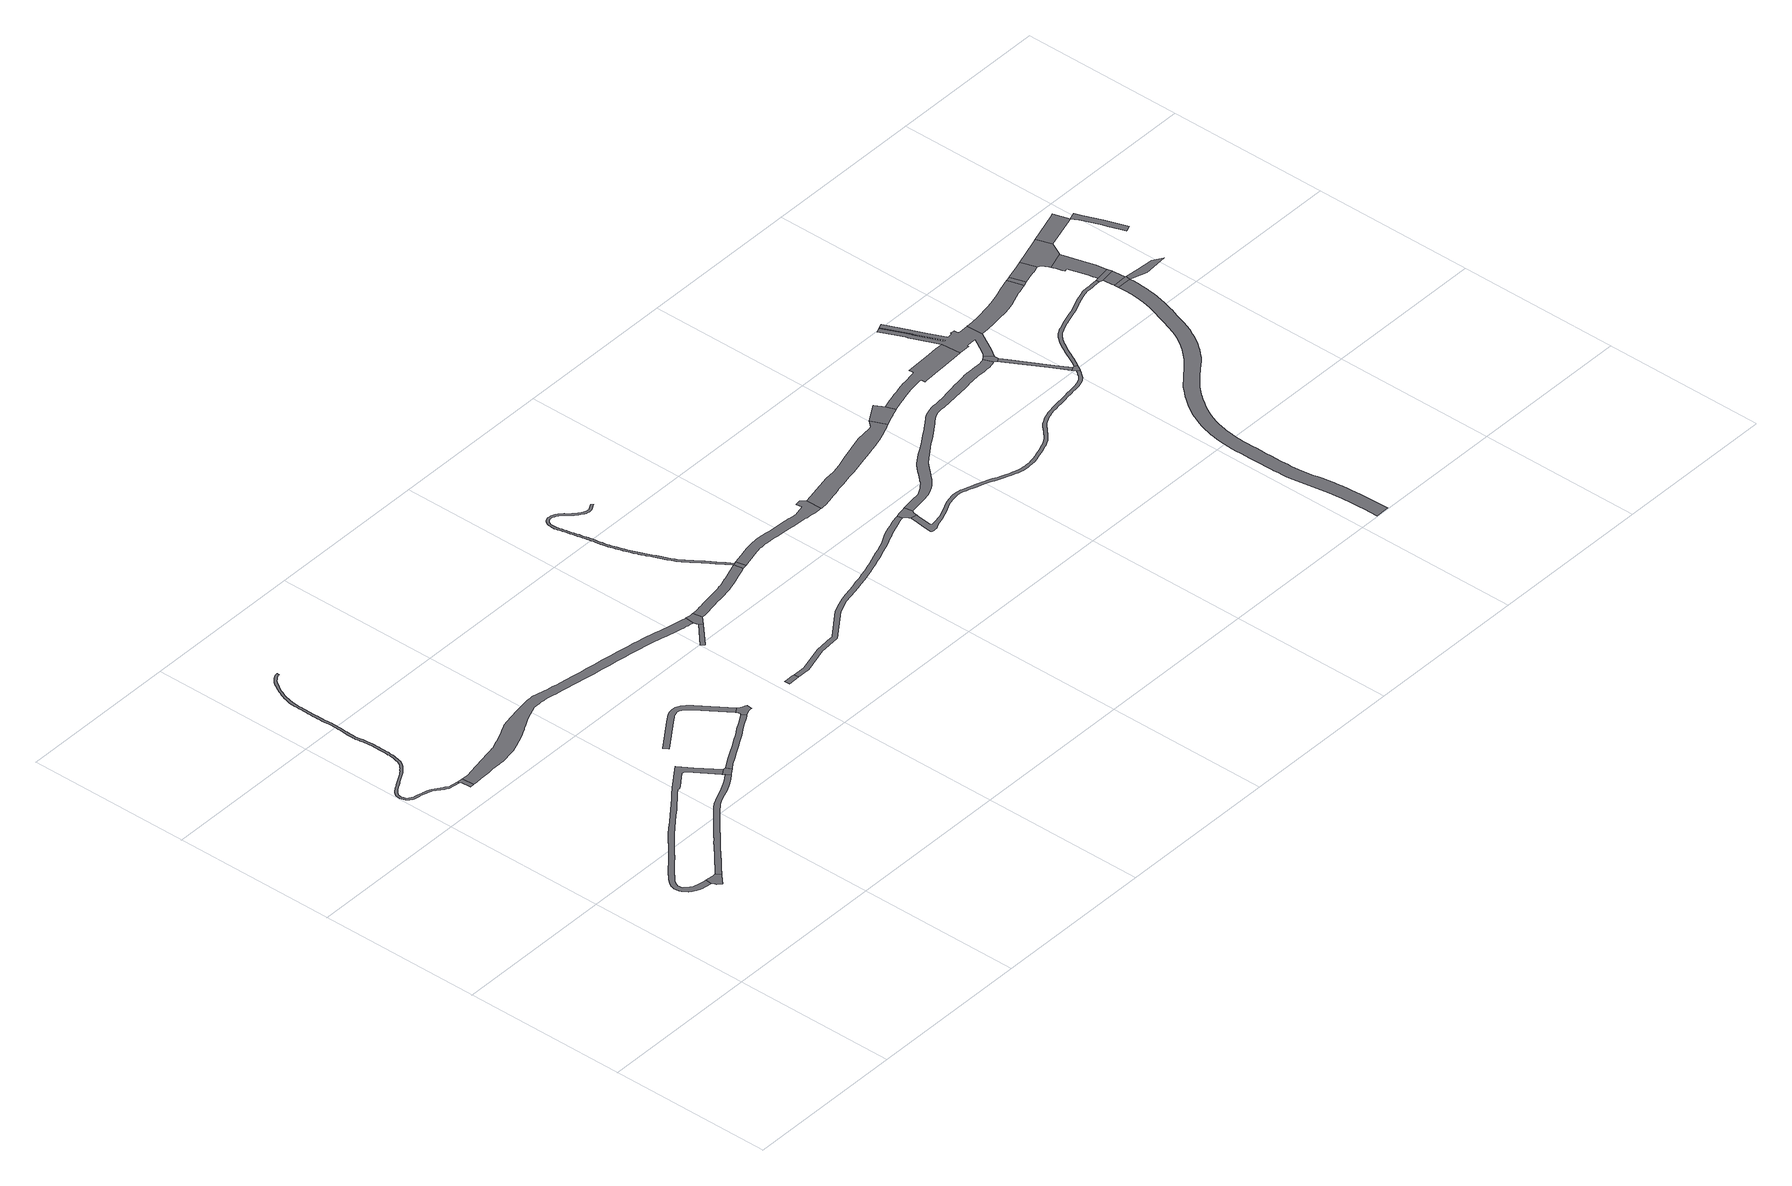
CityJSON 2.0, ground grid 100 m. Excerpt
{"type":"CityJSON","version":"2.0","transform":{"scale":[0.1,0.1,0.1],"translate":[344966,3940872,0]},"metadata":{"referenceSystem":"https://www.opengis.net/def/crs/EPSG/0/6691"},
"CityObjects":{
"road1":{"type":"Road","geometry":[{"type":"MultiSurface","lod":"1","boundaries":[[[0,1,2,3,4,5,6,7,8,9,10,11]]]}]},
"road2":{"type":"Road","geometry":[{"type":"MultiSurface","lod":"1","boundaries":[[[12,13,14,15,16,17]]]}]},
"road3":{"type":"Road","attributes":{"RoadStructureAttribute.sectionType":"1"},"geometry":[{"type":"MultiSurface","lod":"1","boundaries":[[[18,19,20,21,22,23,24,25,26,27,28,29,30,31,32,33,34,35,36,37,38,39,40,41,42,43,44,45,46,47,48,49,50,51,52,53,54,55,56,57,58,59,60,61,62,63,64,65,66,67,68,69,70,71,72,73,74,75,76,77,78,79,80,81,82,83,84,85,86,87,88,89,90,91,92,93,94,95,96,97,98,99,100,101,102,103,104,105,106,107,108,109,110,111,112,113,114,115,116,117,118,119,120,121,122,123,124,125,126,127,128,129,130,131,132,133,134,135,136,137,138,139,140,141,142,143,144,145,146,147,148,149,150,151,152,153,154,155,13,12,156,157,158,159,160,161,162,163,164,165,166,167,168,169,170,171,172,173,174,175,176,177,178,179,180,181,182,183,184,185,186,187,188,189,190,191,192,193,194,195,196,197,198,199,200,201,202,203,204,205,206,207,208,209,210,211,212,213,214,215,216,217,218,219,220,221,222,223,224,225,226,227,228,229,230,231,232,233,234,235,236,237,238,239,240,241,242,243,244,245,246,247,248,249,250,251,252,253,254,255,256,257,258,259,260,261,262,263,264,265,266,267,268,269,270,271,272,273,274,275,276,277,278,279,280,281,282,283,284,285,286,287,288,289,290,291,292,293]]]}]},
"road4":{"type":"Road","attributes":{"RoadStructureAttribute.sectionType":"1"},"geometry":[{"type":"MultiSurface","lod":"1","boundaries":[[[294,295,296,297,298,299,300,301,302,303,304,305,306,307,308,309,310,311,312,313,314,315,316,317,318,319,320,321,322,323,324,325,326,327,328,329,330,331,332,333,334,335,336,337,338,339,8,7,340,341,342,343,344,345,346,347,348,349,350,351,352,353,354,355,356,357,358,359,360,361,362,363,364,365,366,367,368,369,370,371,372,373,374,375,376,377,378,379,380,381,382,383,384,385,386,387,388,389]]]}]},
"road5":{"type":"Road","attributes":{"RoadStructureAttribute.sectionType":"1"},"geometry":[{"type":"MultiSurface","lod":"1","boundaries":[[[390,391,392,393,394,395,396,397,398,399,400,401,402,403,404,405,406,407,408,409,410,411,412,3,2,413,414,415,416,417,418,419,420,421,422,423,424,425,426,427,428,429,430,431,432,433,434,435]]]}]},
"road6":{"type":"Road","geometry":[{"type":"MultiSurface","lod":"1","boundaries":[[[390,435,436,437,438,294,389]]]}]},
"road7":{"type":"Road","attributes":{"RoadStructureAttribute.sectionType":"1"},"geometry":[{"type":"MultiSurface","lod":"1","boundaries":[[[439,440,441,442,443,444,445,446,447,448,449,438,437,450,451,452,453,454,455,456,457,458,459,460]]]}]},
"road8":{"type":"Road","attributes":{"RoadStructureAttribute.sectionType":"1"},"geometry":[{"type":"MultiSurface","lod":"1","boundaries":[[[16,461,462,463,464,465,466,467,468,469,470,471,472,473,474,475,476,477,478,479,480,481,482,483,484,485,486,487,488,489,490,491,492,493,494,495,496,497,498,499,500,501,502,503,504,505,506,507,508,509,510,511,512,513,514,515,516,517,518,519,520,521,522,523,524,525,526,527,528,529,530,531,532,533,534,535,536,537,538,539,540,541,542,543,544,545,546,547,548,549,550,551,552,553,554,555,556,557,558,559,560,561,562,563,564,565,566,567,568,569,570,571,572,573,574,575,576,577,578,579,580,581,582,583,584,585,586,587,588,589,590,591,592,17]]]}]},
"road9":{"type":"Road","attributes":{"RoadStructureAttribute.sectionType":"1"},"geometry":[{"type":"MultiSurface","lod":"1","boundaries":[[[593,594,595,596,597,598,599,600,601,602,603,604,605,606,607,608,609,610,611,612,613,614,615,616,617,618,619,620,621,622,623,624,625,626,627,628,629,630,631,632,633,634,635,636,637,638,639,640]]]}]},
"road10":{"type":"Road","geometry":[{"type":"MultiSurface","lod":"1","boundaries":[[[641,642,643,644,645,646,647,648,649,650,651,652,653,654,655,656,593,640,657,658,659,660,439,460]]]}]},
"road11":{"type":"Road","geometry":[{"type":"MultiSurface","lod":"1","boundaries":[[[661,662,663,664,665,666]]]}]},
"road12":{"type":"Road","attributes":{"RoadStructureAttribute.sectionType":"1"},"geometry":[{"type":"MultiSurface","lod":"1","boundaries":[[[667,668,669,670]]]}]},
"road13":{"type":"Road","geometry":[{"type":"MultiSurface","lod":"1","boundaries":[[[531,670,669,671,672,673,674,675,532]]]}]},
"road14":{"type":"Road","attributes":{"RoadStructureAttribute.sectionType":"1"},"geometry":[{"type":"MultiSurface","lod":"1","boundaries":[[[676,677,678,679,680,681,682,683,684,685,686,687,688,689,690,691,692,693,694,695,672,671,696,697,698,699,700,701,702,703,704,705,706,707,708,709,710,711,712,713,714,715,716,717,718,719]]]}]},
"road15":{"type":"Road","attributes":{"RoadStructureAttribute.sectionType":"1"},"geometry":[{"type":"MultiSurface","lod":"1","boundaries":[[[720,721,722,723,724,725,726,727,728,729,730,731,732,733,734,735,736,737,738,739,740,741,742,743,744,745,746,747,748,749,750,751,752,753,754,755,756,757,758,759,760,761,762,763,764,765,766,767,768,769,770,771,772,773,774,775,776,777,778,779,780,781,782,783,784,785,786,787,788,789,790,791,792,793,794,795,796,797,798,799,800,801,802,803,804,805,806,807,808,809,810,811,812,813,814,815,816,817,818,819,820,821,822,823,824,825,826,827,828,829,830,831,832,833,834,835,836,837,838,839,719,840,841,842,843,844,845,846,847,848,849,850,851,852,853,854,855,856,857,858,859,860,861,862,863,864,865,866,867,868,869,870,871,872,873,874,875,876,877,878,879,880,881,882,883,884,885,886,887,888,889,890,891,892,893,894,895,896,897,898,899,900,901,902,903,904,905,906,907,908,909,910,911,912,913,914,915,916,917,918,919,920,921,922,923,924,925,926,927,928,929,930,931,932,933,934,935,936,937,938,939,940,941,942,943,944,945,946,947,948,949,950,951,952,953,954,955,956,957,958,959,960,961]]]}]},
"road16":{"type":"Road","attributes":{"RoadStructureAttribute.sectionType":"1"},"geometry":[{"type":"MultiSurface","lod":"1","boundaries":[[[962,963,964,965,966,967,968,969,970,971,972,973,974,975,976,977,978,979,980,981,982,983,984,985,986,987,988,989,990,991,992,993,994,995,996,997,998,661,666,999,1000,1001,1002,1003,1004,1005,1006,1007,1008,1009,1010,1011,1012,1013,1014,1015,1016,1017,1018,1019,1020,1021,1022,1023,1024,1025,1026,1027,1028,1029,1030]]]}]},
"road17":{"type":"Road","geometry":[{"type":"MultiSurface","lod":"1","boundaries":[[[1031,840,719,718,1032]]]}]},
"road18":{"type":"Road","geometry":[{"type":"MultiSurface","lod":"1","boundaries":[[[1033,1034,1035,1036,1037,1038,1039,1040,1041,1042,1043,1044,1045,1046,1047,1048,1049,1050,1051,1052,1053,1054,1055,1056,1057,1058,1059,1060,1061,1062,1063,1064,1065,1066,1067,1068,1069,1070,1071,1072,1073,1074,1075,1076,1077,1078,1079,1080,1081,1082,1083,1084,1085,1086,1087,1088,1031,1032]]]}]},
"road19":{"type":"Road","geometry":[{"type":"MultiSurface","lod":"1","boundaries":[[[1089,1090,1091,1092,1093,1094,1095,1096,1097,1098,962,1099,1100,1101,1102,1103,1104]]]}]},
"road20":{"type":"Road","attributes":{"RoadStructureAttribute.sectionType":"1"},"geometry":[{"type":"MultiSurface","lod":"1","boundaries":[[[1105,1106,1107,1108,1109,1110,1111,1112,1063,1062,1113,1114,1115,1116,1117,1118,1119,1120,1121,1122,1123,1124,1125,1126,1127,1128,1129,1130,1131,1132,1133,1134,1135,1136,1137,1138,1139,1140,1141,1142,1143,1144,1145,1146,1147,1148]]]}]},
"road21":{"type":"Road","attributes":{"RoadStructureAttribute.sectionType":"1"},"geometry":[{"type":"MultiSurface","lod":"1","boundaries":[[[1149,1150,1151,1152,1153,1154,1155,1156,1157,1158,1159,1160,1161,1162,1163,1164,1165,1166,1167,1168,1169,1170,1171,1172,1173,1174,1175,1176,1177,1178,1179,1180,1181,1182,1183,1184,1185,1186,1187,1188,1189,1190,1191,1192,1193,1194,1195,1196,1197,1198,1199,1200,1201,1202,1203,1204,1205,1206,1207,1208,1209,1210,1211,1212,1213,1214,1215,1216,1217,1218,1219,1220,1221,1222,1223,1224,1225,1226,1227,1228,1229,1230,1231,1232,1233,1234,1235,1236,1237,1238,1239,1240,1241,1242,1243,1244,1245,1246,1247,1248,1249,1250,1251,1252,1253,1254,1255,1256,1257,1258,1259,1260,1261,1262,1263,1264,1265,1266,1267,1268,1269,1270,1271,1272,1273,1274,1275,1276,1277,1278,1279,1280,1281,1282,1283,1284,1285,1286,1287,1288,1289,1290,1291,1292,1293,1294,1295,1296,1297,1298,1299,1300,1301,1302,1303,1304,1305,1306,1307,1308,1309,1310,1311,1312,1313,1314,1315,1316,1317,1318,1319,1320,1321,1322,1089,1104]]]}]},
"road22":{"type":"Road","attributes":{"RoadStructureAttribute.sectionType":"1"},"geometry":[{"type":"MultiSurface","lod":"1","boundaries":[[[1323,1324,1325,1326,1327,1328,1329,1330,1331,1332,1333,1334,1335,1336,1337,1338,1339,1340,1341,1342,1343,1344,1345,1346,1347,1348,1349,1350,1351,1352,1353,1354,1355,1356,1357,1358,1359,1360,1361,1362,1363,1364,1365,1366,1367,1368,1369,1370,1371,1372,1373,1374,1375,1376,1377,1378,1379,1380,1381,1382,1383,1384,1385,1386,1387,1388,1389,1390,1391,1095,1094,1392,1393,1394,1395,1396,1397,1398,1399,1400,1401,1402,1403,1404,1405,1406,1407,1408,1409,1410,1411,1412,1413,1414,1415,1416,1417,1418,1419,1420,1421,1422,1423,1424,1425,1426,1427,1428,1429,1430,1431,1432,1433,1434,1435,1436,1437,1438,1439,1440,1441,1442,1443,1444]]]}]},
"road23":{"type":"Road","geometry":[{"type":"MultiSurface","lod":"1","boundaries":[[[1445,1446,1447,1448,1449,1450,1451,1452,1453,1148,1147]]]}]},
"road24":{"type":"Road","attributes":{"RoadStructureAttribute.sectionType":"1"},"geometry":[{"type":"MultiSurface","lod":"1","boundaries":[[[1454,1455,1456,1457,1458,1459,1460,1461,1462,1463,1464,1465,1466,1467,1468,1469,1470,1471,1452,1451,1472,1473,1474,1475,1476,1477,1478,1479,1480,1481,1482,1483,1484,1485,1486,1487,1488,1489,1490]]]}]},
"road25":{"type":"Road","geometry":[{"type":"MultiSurface","lod":"1","boundaries":[[[1491,1492,1493,1494,1495,1496,1323,1444,1497,1498,1499]]]}]},
"road26":{"type":"Road","geometry":[{"type":"MultiSurface","lod":"1","boundaries":[[[1500,1501,1502,1503,1504,1505,1506,1507,1508,1509,1510,1511,1512,1513,1490,1489,1514,1515,1516,1517,1518,1519,1520,1521,1522,1523,1493,1492,1524,1525,1526,1527,1528,1529,1530,1531,1532,1533],[1534,1535,1536,1537,1538,1539,1540,1541,1542,1543,1544,1545,1546]]]}]},
"road27":{"type":"Road","attributes":{"RoadStructureAttribute.sectionType":"1"},"geometry":[{"type":"MultiSurface","lod":"1","boundaries":[[[1498,1547,1548,1549,1550,1551,1552,1499]]]}]},
"road28":{"type":"Road","geometry":[{"type":"MultiSurface","lod":"1","boundaries":[[[1238,1553,1554,1555,1556,1557,1550,1549,1239]]]}]},
"road29":{"type":"Road","attributes":{"RoadStructureAttribute.sectionType":"1"},"geometry":[{"type":"MultiSurface","lod":"1","boundaries":[[[1558,1559,1560,1561,1562,1563,1564,1565,1566,1567,1568,1569,1570,1571,1572,1573,1574,1575,1576,1577,1578,1579,1580,1581,1582,1583,1584,1585,1586,1587,1588,1589,1590,1591,1592,1593,1594,1595,1596,1597,1598,1599,1600,1601,1602,1603,1604,1605,1606,1607,1608,1609,1610,1611,1612,1613,1614,1615,1616,1617,1618,1619,1620,1621,1622,1623,1624,1625,1626,1627,1628,1629,1630,1631,1632,1633,1634,1635,1636,1637,1638,1639,1640,1641,1642,1643,1644,1645,1646,1647,1648,1649,1650,1651,1652,1653,1654,1655,1656,1657,1658,1659,1660,1661,1662,1663,1664,1665,1666,1667,1668,1669,1670,1671,1672,1673,1674,1675,1676,1677,1678,1679,1680,1681,1682,1683,1684,1685,1686,1687,1688,1689,1690,1691,1692,1693,1694,1695,1696,1697,1698,1699,1700,1701,1702,1703,1704,1705,1706,1707,1708,1709,1710,1711,1712,1713,1714,1715,1716,1717,1718,1719,1720,1721,1722,1723,1724,1725,1726,1727,1728,1729,1730,1731,1732,1733,1734,1735,1736,1737,1738,1739,1740,1741,1742,1743,1744,1745,1746,1747,1748,1749,1750]]]}]},
"road30":{"type":"Road","attributes":{"RoadStructureAttribute.sectionType":"1"},"geometry":[{"type":"MultiSurface","lod":"1","boundaries":[[[1751,1752,1753,1754,1755,1756,1757,1758,1759,1760,1761,1762,1763,1527,1526,1764,1765,1766,1767,1768,1769,1770,1771,1772,1773,1774,1775,1776,1777]]]}]},
"road31":{"type":"Road","attributes":{"RoadStructureAttribute.sectionType":"1"},"geometry":[{"type":"MultiSurface","lod":"1","boundaries":[[[1778,1779,1780,1781,1782,1783,1784,1785,1786,1787,1788,1789,1790,1791,1792,1793,1794,1795,1796,1797,1798,1799,1800,1801,1802,1803,1804,1805,1806,1807,1808,1809,1810,1811,1812,1813,1557,1556,1814,1815,1816,1817,1818,1819,1820,1821,1822,1823,1824,1825,1826,1827,1828,1829,1830,1831,1832,1833,1834,1835,1836,1837,1838,1839,1840,1841,1842,1843,1844,1845,1846,1847,1848,1849,1850]]]}]},
"road32":{"type":"Road","geometry":[{"type":"MultiSurface","lod":"1","boundaries":[[[1851,1852,1751,1777]]]}]},
"road33":{"type":"Road","attributes":{"RoadStructureAttribute.sectionType":"1"},"geometry":[{"type":"MultiSurface","lod":"1","boundaries":[[[1853,1854,1855,1852,1851,1856,1857,1858]]]}]},
"road34":{"type":"Road","geometry":[{"type":"MultiSurface","lod":"1","boundaries":[[[1859,1860,1861,1558,1750,1862,1863]]]}]},
"road35":{"type":"Road","geometry":[{"type":"MultiSurface","lod":"1","boundaries":[[[1864,1865,1850,1849,1866,1867,1868]]]}]},
"road36":{"type":"Road","attributes":{"RoadStructureAttribute.sectionType":"1"},"geometry":[{"type":"MultiSurface","lod":"1","boundaries":[[[1869,1870,1867,1866,1871,1872,1873,1874,1875,1876,1859,1863]]]}]},
"road37":{"type":"Road","attributes":{"RoadStructureAttribute.sectionType":"1"},"geometry":[{"type":"MultiSurface","lod":"1","boundaries":[[[1877,1878,1879,1880,1881,1882,1883,1884,1885,1886,1887,1888,1889,1890,1891,1892,1864,1868]]]}]},
"road38":{"type":"Road","geometry":[{"type":"MultiSurface","lod":"1","boundaries":[[[1893,1894,1895,1896,1897,1898,1899,1900,1901,1902,1903,1904,1905,1881,1880,1906,1907,1908,1853,1858]]]}]},
"road39":{"type":"Road","attributes":{"RoadStructureAttribute.sectionType":"1"},"geometry":[{"type":"MultiSurface","lod":"1","boundaries":[[[1909,1910,1911,1912,1913,1914,1862,1750]]]}]},
"road40":{"type":"Road","attributes":{"RoadStructureAttribute.sectionType":"1"},"geometry":[{"type":"MultiSurface","lod":"1","boundaries":[[[1915,1907,1906,1916,1917,1918,1919]]]}]},
"road41":{"type":"Road","attributes":{"RoadStructureAttribute.sectionType":"1"},"geometry":[{"type":"MultiSurface","lod":"1","boundaries":[[[1918,1920,1921,1922,1923,1924,1925,1926,1927,1928,1929]]]}]}
},
"vertices":[
[561,608,0],[580,629,0],[618,665,0],[601,693,0],[576,690,0],[572,691,0],[549,693,0],[529,695,0],[524,656,0],[535,648,0],[536,640,0],[537,629,0],
[312,2218,0],[311,2206,0],[319,2200,0],[322,2138,0],[348,2139,0],[344,2216,0],
[382,3523,0],[375,3523,0],[369,3523,0],[358,3517,0],[350,3512,0],[340,3506,0],[330,3497,0],[320,3487,0],[311,3475,0],[302,3463,0],[294,3449,0],[286,3435,0],[279,3421,0],[272,3406,0],[265,3392,0],[259,3376,0],[253,3360,0],[249,3344,0],[244,3328,0],[241,3312,0],[239,3294,0],[238,3277,0],[237,3260,0],[237,3244,0],[237,3228,0],[237,3212,0],[237,3196,0],[236,3181,0],[236,3165,0],[236,3150,0],[236,3134,0],[236,3117,0],[236,3101,0],[237,3085,0],[238,3069,0],[239,3054,0],[240,3038,0],[241,3023,0],[241,3009,0],[240,2993,0],[239,2977,0],[239,2962,0],[237,2946,0],[236,2929,0],[235,2913,0],[235,2898,0],[235,2885,0],[234,2873,0],[234,2865,0],[234,2859,0],[234,2852,0],[237,2841,0],[239,2833,0],[239,2829,0],[241,2822,0],[243,2810,0],[245,2797,0],[247,2783,0],[248,2768,0],[248,2752,0],[248,2736,0],[248,2721,0],[248,2705,0],[248,2691,0],[248,2678,0],[247,2668,0],[247,2659,0],[247,2653,0],[246,2643,0],[246,2638,0],[246,2631,0],[246,2623,0],[245,2612,0],[242,2600,0],[239,2588,0],[236,2575,0],[232,2564,0],[228,2554,0],[224,2546,0],[219,2539,0],[215,2534,0],[211,2531,0],[206,2526,0],[200,2520,0],[195,2516,0],[188,2510,0],[180,2503,0],[171,2496,0],[161,2490,0],[150,2484,0],[139,2478,0],[128,2472,0],[116,2465,0],[105,2459,0],[95,2452,0],[85,2447,0],[76,2441,0],[67,2436,0],[58,2431,0],[50,2426,0],[42,2420,0],[34,2414,0],[27,2408,0],[20,2399,0],[14,2390,0],[10,2380,0],[8,2369,0],[8,2357,0],[10,2347,0],[14,2336,0],[19,2327,0],[25,2318,0],[32,2311,0],[40,2305,0],[48,2300,0],[56,2297,0],[62,2295,0],[68,2293,0],[73,2292,0],[76,2292,0],[77,2292,0],[84,2291,0],[88,2290,0],[93,2290,0],[98,2289,0],[105,2287,0],[113,2285,0],[122,2283,0],[132,2280,0],[142,2277,0],[151,2274,0],[160,2271,0],[166,2268,0],[219,2229,0],[223,2227,0],[227,2226,0],[231,2223,0],[240,2216,0],[250,2226,0],[240,2235,0],[234,2239,0],[228,2241,0],[226,2242,0],[174,2281,0],[166,2285,0],[156,2288,0],[146,2291,0],[136,2295,0],[126,2297,0],[116,2299,0],[108,2301,0],[101,2303,0],[95,2304,0],[90,2305,0],[86,2306,0],[78,2307,0],[77,2307,0],[75,2307,0],[71,2308,0],[67,2309,0],[61,2311,0],[55,2314,0],[48,2318,0],[42,2322,0],[36,2328,0],[31,2334,0],[28,2342,0],[25,2350,0],[23,2359,0],[23,2367,0],[24,2375,0],[27,2383,0],[32,2390,0],[37,2397,0],[44,2403,0],[51,2408,0],[58,2413,0],[66,2418,0],[74,2423,0],[83,2428,0],[93,2434,0],[103,2440,0],[113,2446,0],[124,2452,0],[135,2458,0],[146,2464,0],[158,2471,0],[169,2477,0],[179,2484,0],[189,2491,0],[198,2498,0],[205,2505,0],[211,2510,0],[216,2515,0],[221,2519,0],[226,2524,0],[231,2530,0],[237,2538,0],[242,2548,0],[247,2559,0],[250,2571,0],[254,2584,0],[257,2597,0],[259,2610,0],[261,2621,0],[261,2631,0],[261,2638,0],[261,2643,0],[262,2652,0],[262,2658,0],[262,2667,0],[263,2678,0],[263,2691,0],[263,2705,0],[263,2721,0],[263,2736,0],[263,2753,0],[263,2769,0],[262,2784,0],[260,2799,0],[258,2813,0],[256,2825,0],[255,2828,0],[253,2836,0],[251,2844,0],[249,2853,0],[249,2859,0],[249,2865,0],[249,2873,0],[250,2884,0],[250,2898,0],[250,2913,0],[251,2928,0],[252,2944,0],[254,2961,0],[254,2977,0],[255,2993,0],[256,3009,0],[256,3024,0],[255,3039,0],[254,3055,0],[253,3070,0],[252,3086,0],[251,3102,0],[251,3117,0],[251,3134,0],[251,3150,0],[251,3165,0],[251,3181,0],[252,3196,0],[252,3212,0],[252,3227,0],[252,3243,0],[252,3260,0],[253,3276,0],[254,3293,0],[256,3309,0],[259,3325,0],[263,3340,0],[267,3356,0],[273,3371,0],[279,3386,0],[285,3400,0],[292,3414,0],[300,3428,0],[307,3442,0],[315,3454,0],[323,3466,0],[331,3477,0],[340,3486,0],[350,3494,0],[358,3500,0],[366,3504,0],[375,3509,0],[385,3508,0],[387,3523,0],
[1290,1229,0],[1201,1357,0],[1146,1436,0],[1000,1331,0],[961,1300,0],[927,1273,0],[893,1246,0],[891,1245,0],[859,1220,0],[818,1189,0],[776,1158,0],[734,1127,0],[693,1095,0],[655,1062,0],[617,1029,0],[586,1002,0],[580,997,0],[543,964,0],[512,939,0],[480,913,0],[447,885,0],[417,856,0],[407,847,0],[397,837,0],[385,824,0],[376,809,0],[372,800,0],[370,792,0],[368,783,0],[366,774,0],[366,770,0],[366,765,0],[366,758,0],[367,750,0],[370,743,0],[372,738,0],[374,735,0],[375,733,0],[394,701,0],[410,688,0],[430,676,0],[449,669,0],[466,665,0],[481,662,0],[495,660,0],[520,656,0],[525,696,0],[502,699,0],[488,702,0],[474,704,0],[460,708,0],[447,712,0],[433,721,0],[419,731,0],[406,743,0],[401,747,0],[400,749,0],[399,752,0],[397,755,0],[396,757,0],[396,761,0],[396,764,0],[396,767,0],[396,771,0],[397,777,0],[399,783,0],[401,790,0],[403,795,0],[410,806,0],[418,816,0],[428,825,0],[438,835,0],[467,863,0],[499,890,0],[531,915,0],[563,941,0],[600,974,0],[635,1006,0],[637,1007,0],[674,1040,0],[712,1071,0],[753,1103,0],[794,1134,0],[836,1165,0],[876,1195,0],[877,1196,0],[911,1223,0],[945,1250,0],[979,1277,0],[1008,1300,0],[1025,1299,0],[1036,1307,0],[1124,1371,0],[1144,1369,0],[1171,1330,0],[1257,1206,0],
[1265,1194,0],[1235,1172,0],[1198,1149,0],[1159,1131,0],[1119,1114,0],[1079,1097,0],[1068,1091,0],[1041,1076,0],[1022,1063,0],[1003,1048,0],[985,1032,0],[967,1017,0],[935,991,0],[905,965,0],[874,938,0],[843,911,0],[804,876,0],[801,874,0],[764,841,0],[760,837,0],[718,799,0],[677,761,0],[637,725,0],[658,701,0],[699,737,0],[740,775,0],[743,779,0],[781,813,0],[797,828,0],[823,850,0],[865,887,0],[895,914,0],[925,940,0],[956,967,0],[987,992,0],[1006,1008,0],[1024,1023,0],[1041,1037,0],[1058,1049,0],[1093,1069,0],[1131,1085,0],[1172,1101,0],[1214,1121,0],[1253,1146,0],[1254,1146,0],[1284,1168,0],
[1289,1171,0],[1324,1196,0],[1310,1226,0],
[1702,1458,0],[1695,1453,0],[1679,1444,0],[1637,1419,0],[1595,1394,0],[1553,1368,0],[1511,1343,0],[1469,1319,0],[1426,1296,0],[1384,1272,0],[1342,1247,0],[1359,1220,0],[1400,1244,0],[1442,1268,0],[1484,1291,0],[1527,1315,0],[1570,1341,0],[1611,1367,0],[1653,1392,0],[1695,1416,0],[1711,1426,0],[1719,1431,0],
[377,2140,0],[411,2142,0],[444,2143,0],[478,2145,0],[512,2147,0],[539,2148,0],[567,2148,0],[593,2149,0],[595,2149,0],[623,2152,0],[647,2156,0],[672,2161,0],[696,2166,0],[719,2173,0],[738,2180,0],[757,2187,0],[776,2194,0],[795,2202,0],[820,2213,0],[844,2225,0],[869,2238,0],[877,2242,0],[893,2250,0],[916,2262,0],[938,2274,0],[961,2285,0],[984,2295,0],[999,2301,0],[1014,2307,0],[1029,2312,0],[1044,2316,0],[1059,2318,0],[1073,2319,0],[1088,2319,0],[1103,2319,0],[1123,2317,0],[1143,2315,0],[1162,2312,0],[1182,2309,0],[1206,2305,0],[1230,2300,0],[1254,2296,0],[1278,2292,0],[1324,2284,0],[1370,2277,0],[1382,2275,0],[1416,2270,0],[1462,2263,0],[1515,2255,0],[1568,2247,0],[1621,2239,0],[1675,2231,0],[1709,2226,0],[1744,2220,0],[1778,2214,0],[1813,2208,0],[1840,2203,0],[1867,2197,0],[1894,2191,0],[1921,2185,0],[1945,2179,0],[1970,2174,0],[1994,2168,0],[2019,2163,0],[2039,2159,0],[2060,2154,0],[2081,2151,0],[2086,2150,0],[2102,2147,0],[2118,2145,0],[2122,2144,0],[2129,2201,0],[2126,2201,0],[2111,2204,0],[2091,2207,0],[2071,2210,0],[2051,2215,0],[2030,2219,0],[2006,2224,0],[1982,2229,0],[1958,2235,0],[1949,2237,0],[1933,2241,0],[1906,2247,0],[1879,2253,0],[1852,2258,0],[1824,2264,0],[1823,2264,0],[1788,2271,0],[1753,2276,0],[1718,2282,0],[1684,2287,0],[1630,2296,0],[1576,2304,0],[1523,2311,0],[1470,2319,0],[1424,2326,0],[1378,2333,0],[1333,2341,0],[1288,2348,0],[1264,2352,0],[1240,2357,0],[1222,2360,0],[1216,2361,0],[1212,2362,0],[1106,2384,0],[1088,2384,0],[1071,2384,0],[1052,2382,0],[1032,2380,0],[1016,2376,0],[957,2368,0],[914,2359,0],[848,2346,0],[846,2345,0],[829,2341,0],[819,2336,0],[795,2324,0],[773,2313,0],[750,2303,0],[734,2296,0],[718,2289,0],[702,2283,0],[694,2281,0],[642,2261,0],[641,2261,0],[630,2259,0],[629,2258,0],[610,2255,0],[588,2253,0],[423,2221,0],[385,2213,0],
[1727,1510,0],[1596,1695,0],[1590,1702,0],[1588,1704,0],[1584,1709,0],[1578,1716,0],[1572,1723,0],[1565,1729,0],[1558,1736,0],[1551,1742,0],[1544,1747,0],[1533,1752,0],[1522,1755,0],[1511,1757,0],[1500,1758,0],[1491,1758,0],[1481,1756,0],[1472,1753,0],[1463,1750,0],[1453,1745,0],[1443,1740,0],[1433,1733,0],[1424,1727,0],[1218,1584,0],[1238,1555,0],[1443,1698,0],[1452,1704,0],[1462,1710,0],[1469,1714,0],[1476,1718,0],[1482,1720,0],[1489,1722,0],[1495,1723,0],[1500,1723,0],[1507,1723,0],[1514,1721,0],[1521,1719,0],[1526,1716,0],[1530,1714,0],[1535,1710,0],[1541,1704,0],[1547,1698,0],[1552,1692,0],[1558,1686,0],[1562,1681,0],[1563,1679,0],[1568,1674,0],[1698,1490,0],
[1726,1435,0],[1739,1442,0],[1751,1446,0],[1757,1447,0],[1766,1448,0],[1776,1448,0],[1777,1448,0],[1780,1482,0],[1775,1484,0],[1769,1486,0],[1762,1488,0],[1756,1490,0],[1750,1494,0],[1744,1496,0],[1740,1499,0],[1733,1505,0],[1704,1481,0],[1705,1476,0],[1705,1471,0],[1705,1465,0],
[2135,1462,0],[2120,1462,0],[2084,1463,0],[2061,1462,0],[2062,1430,0],[2136,1432,0],
[2007,1997,0],[2024,1979,0],[2147,2097,0],[2130,2115,0],
[2191,2140,0],[2181,2197,0],[2168,2197,0],[2155,2198,0],[2141,2199,0],
[2531,2265,0],[2511,2258,0],[2509,2257,0],[2487,2250,0],[2465,2243,0],[2454,2240,0],[2442,2238,0],[2430,2235,0],[2426,2234,0],[2418,2232,0],[2389,2227,0],[2360,2223,0],[2330,2219,0],[2299,2214,0],[2278,2210,0],[2258,2206,0],[2240,2203,0],[2222,2200,0],[2208,2199,0],[2194,2198,0],[2198,2141,0],[2214,2142,0],[2229,2144,0],[2247,2146,0],[2249,2147,0],[2269,2151,0],[2284,2154,0],[2289,2154,0],[2309,2158,0],[2338,2163,0],[2368,2167,0],[2398,2171,0],[2428,2177,0],[2441,2179,0],[2454,2182,0],[2467,2185,0],[2480,2188,0],[2504,2195,0],[2527,2203,0],[2550,2211,0],[2571,2218,0],[2609,2232,0],[2638,2240,0],[2628,2299,0],
[2529,3198,0],[2517,3191,0],[2507,3186,0],[2503,3183,0],[2498,3180,0],[2492,3177,0],[2485,3176,0],[2478,3175,0],[2471,3176,0],[2463,3179,0],[2455,3183,0],[2447,3188,0],[2439,3194,0],[2430,3200,0],[2422,3206,0],[2414,3213,0],[2406,3221,0],[2399,3228,0],[2392,3236,0],[2385,3244,0],[2379,3252,0],[2372,3259,0],[2367,3265,0],[2361,3271,0],[2357,3275,0],[2349,3280,0],[2344,3282,0],[2339,3284,0],[2333,3286,0],[2326,3289,0],[2318,3292,0],[2310,3293,0],[2301,3294,0],[2292,3293,0],[2284,3290,0],[2277,3287,0],[2270,3282,0],[2265,3277,0],[2260,3271,0],[2257,3265,0],[2254,3258,0],[2252,3251,0],[2251,3243,0],[2250,3235,0],[2249,3226,0],[2249,3218,0],[2250,3209,0],[2252,3202,0],[2253,3196,0],[2254,3191,0],[2255,3189,0],[2258,3175,0],[2261,3162,0],[2264,3148,0],[2267,3133,0],[2271,3119,0],[2274,3104,0],[2278,3089,0],[2281,3075,0],[2284,3061,0],[2288,3048,0],[2291,3034,0],[2294,3022,0],[2297,3009,0],[2299,2996,0],[2301,2983,0],[2303,2970,0],[2305,2956,0],[2308,2941,0],[2311,2927,0],[2314,2912,0],[2318,2897,0],[2322,2883,0],[2326,2869,0],[2331,2855,0],[2335,2842,0],[2340,2828,0],[2344,2815,0],[2349,2801,0],[2354,2788,0],[2358,2775,0],[2363,2761,0],[2369,2748,0],[2374,2735,0],[2379,2722,0],[2385,2710,0],[2390,2697,0],[2396,2685,0],[2401,2673,0],[2407,2662,0],[2411,2651,0],[2416,2639,0],[2421,2627,0],[2426,2615,0],[2431,2604,0],[2435,2592,0],[2440,2581,0],[2446,2570,0],[2451,2558,0],[2457,2547,0],[2464,2535,0],[2472,2524,0],[2480,2512,0],[2484,2506,0],[2488,2500,0],[2497,2487,0],[2507,2475,0],[2516,2462,0],[2525,2450,0],[2534,2438,0],[2542,2426,0],[2551,2414,0],[2559,2401,0],[2567,2388,0],[2575,2376,0],[2583,2365,0],[2590,2355,0],[2596,2347,0],[2601,2341,0],[2605,2336,0],[2643,2303,0],[2617,2345,0],[2612,2351,0],[2607,2356,0],[2602,2364,0],[2595,2373,0],[2587,2385,0],[2579,2397,0],[2571,2409,0],[2563,2422,0],[2554,2435,0],[2546,2447,0],[2537,2459,0],[2528,2471,0],[2519,2484,0],[2509,2496,0],[2500,2508,0],[2495,2516,0],[2492,2520,0],[2484,2532,0],[2477,2543,0],[2470,2554,0],[2465,2565,0],[2459,2576,0],[2454,2587,0],[2449,2598,0],[2444,2609,0],[2440,2621,0],[2435,2633,0],[2430,2645,0],[2425,2657,0],[2420,2668,0],[2415,2680,0],[2409,2691,0],[2404,2704,0],[2398,2716,0],[2396,2722,0],[2393,2728,0],[2388,2741,0],[2382,2753,0],[2377,2766,0],[2373,2780,0],[2368,2793,0],[2363,2806,0],[2358,2820,0],[2354,2833,0],[2350,2846,0],[2345,2860,0],[2340,2873,0],[2336,2887,0],[2332,2901,0],[2328,2915,0],[2325,2929,0],[2323,2944,0],[2320,2958,0],[2318,2972,0],[2316,2985,0],[2314,2999,0],[2311,3012,0],[2309,3025,0],[2306,3038,0],[2302,3051,0],[2299,3065,0],[2296,3079,0],[2292,3093,0],[2289,3108,0],[2285,3122,0],[2282,3137,0],[2279,3151,0],[2275,3165,0],[2272,3179,0],[2269,3192,0],[2269,3193,0],[2268,3199,0],[2266,3206,0],[2265,3212,0],[2264,3219,0],[2264,3226,0],[2264,3234,0],[2265,3241,0],[2267,3247,0],[2269,3254,0],[2270,3259,0],[2273,3263,0],[2276,3267,0],[2280,3271,0],[2284,3274,0],[2289,3276,0],[2295,3278,0],[2301,3279,0],[2308,3278,0],[2314,3277,0],[2321,3275,0],[2328,3272,0],[2334,3270,0],[2339,3268,0],[2342,3267,0],[2347,3263,0],[2351,3260,0],[2356,3255,0],[2361,3249,0],[2367,3242,0],[2373,3235,0],[2380,3226,0],[2388,3218,0],[2395,3210,0],[2403,3202,0],[2412,3194,0],[2421,3187,0],[2431,3181,0],[2439,3175,0],[2448,3170,0],[2457,3165,0],[2467,3162,0],[2477,3160,0],[2487,3161,0],[2496,3163,0],[2504,3166,0],[2511,3170,0],[2515,3173,0],[2523,3177,0],[2537,3185,0],
[3493,1914,0],[3479,1910,0],[3455,1904,0],[3432,1897,0],[3408,1889,0],[3387,1883,0],[3366,1876,0],[3345,1868,0],[3325,1859,0],[3314,1853,0],[3303,1846,0],[3292,1840,0],[3281,1833,0],[3259,1823,0],[3235,1815,0],[3211,1807,0],[3188,1799,0],[3158,1788,0],[3129,1777,0],[3099,1766,0],[3070,1756,0],[3036,1746,0],[3003,1737,0],[2969,1728,0],[2935,1720,0],[2897,1710,0],[2859,1702,0],[2820,1693,0],[2782,1684,0],[2738,1667,0],[2677,1643,0],[2506,1518,0],[2501,1515,0],[2493,1515,0],[2375,1506,0],[2212,1461,0],[2211,1460,0],[2209,1430,0],[2215,1430,0],[2380,1476,0],[2512,1486,0],[2592,1544,0],[2692,1617,0],[2778,1651,0],[2827,1662,0],[2866,1670,0],[2905,1679,0],[2943,1689,0],[2977,1697,0],[3011,1706,0],[3045,1715,0],[3079,1726,0],[3110,1736,0],[3140,1747,0],[3170,1758,0],[3199,1769,0],[3222,1777,0],[3245,1785,0],[3270,1794,0],[3295,1805,0],[3303,1809,0],[3339,1824,0],[3341,1825,0],[3364,1836,0],[3440,1863,0],[3460,1872,0],[3464,1873,0],[3487,1879,0],[3501,1883,0],
[2653,2306,0],[2668,2248,0],
[2699,2256,0],[2731,2264,0],[2763,2272,0],[2794,2279,0],[2826,2284,0],[2840,2285,0],[2854,2285,0],[2868,2286,0],[2882,2286,0],[2909,2285,0],[2937,2283,0],[2965,2281,0],[2992,2278,0],[3021,2276,0],[3050,2274,0],[3078,2272,0],[3107,2270,0],[3129,2268,0],[3151,2266,0],[3173,2264,0],[3178,2264,0],[3195,2263,0],[3209,2261,0],[3222,2260,0],[3223,2260,0],[3237,2258,0],[3252,2258,0],[3265,2257,0],[3278,2257,0],[3286,2257,0],[3285,2356,0],[3261,2385,0],[3224,2379,0],[3230,2342,0],[3175,2328,0],[3163,2325,0],[3156,2326,0],[3134,2328,0],[3113,2329,0],[3112,2330,0],[3083,2332,0],[3054,2334,0],[3025,2336,0],[2997,2338,0],[2970,2340,0],[2942,2343,0],[2913,2345,0],[2883,2346,0],[2867,2346,0],[2852,2345,0],[2836,2345,0],[2820,2343,0],[2784,2338,0],[2749,2330,0],[2716,2322,0],[2684,2314,0],
[3568,1844,0],[3570,1864,0],[3571,1866,0],[3571,1867,0],[3575,1874,0],[3579,1880,0],[3571,1930,0],[3553,1927,0],[3518,1920,0],[3503,1916,0],[3501,1881,0],[3509,1878,0],[3516,1872,0],[3522,1864,0],[3526,1857,0],[3528,1849,0],
[3971,2503,0],[3959,2501,0],[3852,2489,0],[3685,2440,0],[3621,2422,0],[3561,2408,0],[3495,2402,0],[3290,2357,0],[3291,2257,0],[3305,2258,0],[3319,2259,0],[3334,2262,0],[3348,2265,0],[3362,2268,0],[3384,2272,0],[3405,2277,0],[3426,2283,0],[3448,2288,0],[3469,2293,0],[3492,2297,0],[3514,2302,0],[3536,2307,0],[3580,2317,0],[3625,2326,0],[3670,2336,0],[3715,2346,0],[3743,2353,0],[3771,2359,0],[3800,2366,0],[3828,2374,0],[3845,2378,0],[3862,2382,0],[3873,2385,0],[3879,2387,0],[3896,2392,0],[3916,2398,0],[3937,2405,0],[3957,2413,0],[3978,2420,0],[4002,2430,0],[4008,2433,0],[4026,2440,0],[4046,2449,0],[4007,2543,0],
[3525,1821,0],[3515,1738,0],[3511,1708,0],[3511,1703,0],[3512,1699,0],[3515,1692,0],[3522,1688,0],[3530,1688,0],[3539,1689,0],[3548,1691,0],[3551,1692,0],[3573,1702,0],[3594,1709,0],[3618,1717,0],[3642,1725,0],[3667,1734,0],[3697,1747,0],[3728,1761,0],[3758,1774,0],[3790,1782,0],[3805,1785,0],[3820,1787,0],[3835,1788,0],[3850,1787,0],[3870,1784,0],[3890,1778,0],[3909,1771,0],[3928,1764,0],[3953,1756,0],[3978,1747,0],[4002,1738,0],[4027,1728,0],[4051,1718,0],[4075,1708,0],[4099,1698,0],[4123,1689,0],[4142,1681,0],[4162,1674,0],[4181,1668,0],[4201,1664,0],[4216,1661,0],[4232,1659,0],[4248,1658,0],[4263,1658,0],[4285,1660,0],[4308,1663,0],[4329,1668,0],[4351,1674,0],[4369,1679,0],[4387,1685,0],[4405,1691,0],[4423,1698,0],[4439,1704,0],[4454,1710,0],[4470,1717,0],[4484,1725,0],[4496,1733,0],[4507,1743,0],[4518,1753,0],[4529,1763,0],[4544,1777,0],[4558,1792,0],[4572,1806,0],[4588,1819,0],[4603,1829,0],[4619,1837,0],[4636,1845,0],[4653,1851,0],[4674,1857,0],[4696,1862,0],[4718,1865,0],[4740,1869,0],[4771,1874,0],[4801,1878,0],[4832,1882,0],[4863,1887,0],[4886,1890,0],[4909,1893,0],[4932,1896,0],[4954,1902,0],[4963,1906,0],[4973,1909,0],[4982,1913,0],[4991,1918,0],[5002,1927,0],[5013,1938,0],[5022,1949,0],[5028,1957,0],[5031,1961,0],[5044,1979,0],[5028,1990,0],[5025,1986,0],[5016,1973,0],[5011,1967,0],[5007,1962,0],[4998,1951,0],[4989,1942,0],[4980,1935,0],[4973,1931,0],[4965,1928,0],[4957,1924,0],[4948,1921,0],[4928,1916,0],[4906,1913,0],[4883,1910,0],[4860,1907,0],[4829,1902,0],[4799,1898,0],[4768,1894,0],[4737,1889,0],[4715,1885,0],[4692,1882,0],[4669,1877,0],[4646,1870,0],[4628,1863,0],[4610,1855,0],[4593,1846,0],[4576,1835,0],[4559,1821,0],[4543,1806,0],[4529,1791,0],[4515,1777,0],[4505,1767,0],[4494,1758,0],[4484,1749,0],[4474,1742,0],[4461,1735,0],[4447,1728,0],[4432,1723,0],[4416,1717,0],[4398,1710,0],[4381,1704,0],[4363,1698,0],[4346,1693,0],[4325,1688,0],[4304,1683,0],[4283,1679,0],[4263,1678,0],[4249,1678,0],[4234,1679,0],[4219,1681,0],[4205,1683,0],[4186,1688,0],[4168,1693,0],[4149,1700,0],[4130,1707,0],[4106,1717,0],[4082,1726,0],[4058,1737,0],[4034,1747,0],[4009,1756,0],[3985,1766,0],[3960,1775,0],[3935,1783,0],[3916,1790,0],[3896,1797,0],[3875,1803,0],[3852,1807,0],[3835,1808,0],[3818,1807,0],[3802,1805,0],[3785,1802,0],[3752,1793,0],[3719,1779,0],[3689,1765,0],[3660,1753,0],[3636,1744,0],[3628,1741,0],[3594,1734,0],[3561,1731,0],[3555,1736,0],[3558,1761,0],[3558,1765,0],[3567,1834,0],
[4781,2425,0],[4778,2423,0],[4770,2420,0],[4760,2417,0],[4749,2416,0],[4738,2415,0],[4727,2414,0],[4708,2413,0],[4688,2414,0],[4668,2414,0],[4649,2413,0],[4642,2413,0],[4635,2412,0],[4628,2411,0],[4622,2411,0],[4598,2407,0],[4575,2404,0],[4552,2400,0],[4529,2397,0],[4524,2396,0],[4488,2390,0],[4486,2390,0],[4447,2384,0],[4406,2377,0],[4365,2371,0],[4344,2369,0],[4323,2369,0],[4302,2367,0],[4281,2363,0],[4268,2359,0],[4256,2355,0],[4243,2350,0],[4233,2345,0],[4231,2344,0],[4219,2336,0],[4206,2327,0],[4194,2317,0],[4182,2308,0],[4168,2299,0],[4138,2278,0],[4094,2249,0],[4050,2220,0],[4005,2191,0],[3983,2178,0],[3960,2166,0],[3938,2153,0],[3917,2138,0],[3909,2131,0],[3900,2125,0],[3892,2118,0],[3884,2111,0],[3866,2093,0],[3849,2075,0],[3833,2056,0],[3816,2038,0],[3808,2028,0],[3800,2019,0],[3792,2009,0],[3784,2001,0],[3776,1994,0],[3767,1987,0],[3759,1980,0],[3750,1974,0],[3739,1967,0],[3727,1962,0],[3716,1956,0],[3705,1950,0],[3654,1942,0],[3604,1935,0],[3611,1886,0],[3662,1893,0],[3703,1899,0],[3720,1902,0],[3735,1906,0],[3751,1913,0],[3770,1922,0],[3789,1933,0],[3807,1945,0],[3822,1957,0],[3842,1975,0],[3868,2002,0],[3870,2004,0],[3926,2065,0],[3941,2081,0],[4067,2172,0],[4077,2178,0],[4122,2207,0],[4166,2237,0],[4211,2268,0],[4224,2278,0],[4228,2281,0],[4236,2287,0],[4246,2294,0],[4255,2300,0],[4264,2304,0],[4274,2308,0],[4284,2312,0],[4293,2314,0],[4308,2317,0],[4326,2319,0],[4346,2319,0],[4352,2320,0],[4499,2334,0],[4544,2338,0],[4562,2341,0],[4585,2345,0],[4607,2348,0],[4629,2351,0],[4635,2352,0],[4642,2352,0],[4648,2353,0],[4652,2353,0],[4668,2354,0],[4686,2354,0],[4708,2353,0],[4731,2354,0],[4743,2355,0],[4756,2356,0],[4772,2359,0],[4788,2363,0],[4801,2368,0],[4802,2368,0],
[4051,2450,0],[4075,2461,0],[4099,2471,0],[4116,2477,0],[4124,2481,0],[4148,2490,0],[4169,2498,0],[4151,2555,0],[4117,2610,0],
[4736,2672,0],[4734,2671,0],[4690,2669,0],[4632,2666,0],[4612,2665,0],[4464,2658,0],[4465,2628,0],[4448,2624,0],[4376,2612,0],[4359,2610,0],[4333,2605,0],[4308,2600,0],[4284,2593,0],[4260,2587,0],[4234,2580,0],[4207,2573,0],[4180,2565,0],[4155,2556,0],[4173,2499,0],[4198,2507,0],[4224,2515,0],[4250,2522,0],[4276,2529,0],[4299,2535,0],[4322,2541,0],[4345,2546,0],[4368,2551,0],[4394,2554,0],[4421,2557,0],[4443,2558,0],[4444,2533,0],[4449,2533,0],[4460,2534,0],[4581,2541,0],[4594,2541,0],[4746,2550,0],[4739,2672,0],
[4840,2381,0],[4840,2396,0],[4802,2438,0],[4800,2436,0],[4793,2431,0],[4785,2427,0],[4818,2358,0],[4819,2357,0],[4841,2370,0],
[4841,2695,0],[4841,2688,0],[4806,2683,0],[4802,2691,0],[4755,2801,0],[4733,2852,0],[4723,2875,0],[4660,3021,0],[4616,3002,0],[4600,2996,0],[4613,2966,0],[4662,2853,0],[4667,2840,0],[4685,2800,0],[4767,2551,0],[4818,2554,0],[4817,2561,0],[4825,2561,0],[4851,2563,0],[4885,2564,0],[4832,2474,0],[4824,2464,0],[4817,2453,0],[4809,2444,0],[4875,2448,0],[4928,2539,0],[4944,2567,0],[4940,2667,0],[4928,2666,0],[4894,2665,0],[4886,2664,0],[4870,2664,0],[4867,2694,0],[4861,2693,0],[4701,2839,0],[4699,2842,0],[4699,2843,0],[4688,2868,0],[4641,2978,0],[4629,3004,0],[4634,3006,0],[4704,2845,0],[4704,2843,0],[4706,2839,0],[4775,2679,0],[4770,2677,0],[4767,2684,0],
[4840,2321,0],[4957,2116,0],[5016,2012,0],[5038,2024,0],[4989,2109,0],[4865,2328,0],
[5046,1980,0],[5051,1989,0],[5058,2001,0],[5066,2014,0],[5048,2024,0],
[5703,2275,0],[5704,2250,0],[5704,2224,0],[5702,2198,0],[5701,2172,0],[5698,2146,0],[5695,2127,0],[5695,2121,0],[5690,2095,0],[5685,2070,0],[5680,2044,0],[5673,2020,0],[5640,1924,0],[5614,1851,0],[5608,1834,0],[5602,1818,0],[5595,1803,0],[5588,1787,0],[5580,1772,0],[5572,1758,0],[5563,1743,0],[5554,1729,0],[5544,1715,0],[5534,1701,0],[5524,1688,0],[5511,1672,0],[5497,1656,0],[5482,1640,0],[5466,1625,0],[5450,1610,0],[5433,1595,0],[5414,1580,0],[5404,1572,0],[5395,1564,0],[5374,1549,0],[5353,1532,0],[5332,1514,0],[5310,1496,0],[5288,1477,0],[5268,1456,0],[5251,1438,0],[5236,1420,0],[5221,1401,0],[5207,1382,0],[5192,1362,0],[5178,1342,0],[5165,1321,0],[5152,1299,0],[5138,1274,0],[5125,1248,0],[5114,1221,0],[5103,1194,0],[5093,1162,0],[5084,1130,0],[5079,1107,0],[5077,1098,0],[5072,1065,0],[5068,1036,0],[5065,1006,0],[5063,977,0],[5061,948,0],[5061,916,0],[5061,885,0],[5062,855,0],[5062,825,0],[5062,790,0],[5062,755,0],[5063,720,0],[5063,684,0],[5064,660,0],[5065,636,0],[5066,611,0],[5067,586,0],[5070,562,0],[5073,538,0],[5077,514,0],[5081,490,0],[5085,466,0],[5090,441,0],[5094,417,0],[5099,394,0],[5103,370,0],[5107,346,0],[5110,323,0],[5113,299,0],[5116,272,0],[5118,246,0],[5120,219,0],[5122,192,0],[5123,172,0],[5123,152,0],[5124,131,0],[5126,95,0],[5127,6,0],[5212,7,0],[5212,55,0],[5211,96,0],[5209,134,0],[5208,154,0],[5208,175,0],[5207,196,0],[5205,224,0],[5203,252,0],[5201,281,0],[5198,309,0],[5195,326,0],[5195,332,0],[5194,335,0],[5191,359,0],[5190,364,0],[5187,384,0],[5186,388,0],[5182,408,0],[5178,433,0],[5173,458,0],[5169,481,0],[5165,505,0],[5161,527,0],[5157,550,0],[5154,572,0],[5152,594,0],[5150,616,0],[5150,639,0],[5149,662,0],[5148,686,0],[5148,721,0],[5148,755,0],[5147,790,0],[5147,826,0],[5147,857,0],[5146,887,0],[5146,916,0],[5146,945,0],[5148,972,0],[5149,999,0],[5152,1026,0],[5156,1052,0],[5156,1056,0],[5161,1082,0],[5163,1091,0],[5167,1110,0],[5174,1138,0],[5178,1149,0],[5183,1165,0],[5190,1183,0],[5192,1188,0],[5202,1212,0],[5214,1235,0],[5226,1257,0],[5237,1276,0],[5249,1295,0],[5262,1313,0],[5275,1332,0],[5288,1349,0],[5302,1366,0],[5315,1382,0],[5329,1397,0],[5347,1415,0],[5366,1432,0],[5377,1441,0],[5407,1466,0],[5426,1482,0],[5442,1494,0],[5446,1497,0],[5457,1505,0],[5515,1550,0],[5537,1569,0],[5558,1591,0],[5582,1617,0],[5594,1632,0],[5614,1658,0],[5629,1680,0],[5646,1710,0],[5658,1731,0],[5675,1764,0],[5687,1791,0],[5700,1826,0],[5721,1888,0],[5730,1916,0],[5741,1945,0],[5743,1952,0],[5751,1977,0],[5759,2004,0],[5763,2017,0],[5767,2038,0],[5776,2073,0],[5781,2098,0],[5787,2147,0],[5789,2160,0],[5791,2185,0],[5793,2221,0],[5793,2258,0],[5792,2277,0],
[5365,2758,0],[5335,2750,0],[5292,2736,0],[5249,2722,0],[5207,2710,0],[5165,2699,0],[5133,2692,0],[5100,2685,0],[5067,2679,0],[5034,2674,0],[4988,2670,0],[4945,2667,0],[4942,2667,0],[4947,2567,0],[4997,2570,0],[5046,2575,0],[5047,2575,0],[5083,2580,0],[5113,2583,0],[5149,2587,0],[5190,2596,0],[5228,2606,0],[5294,2632,0],[5322,2641,0],[5339,2646,0],[5365,2654,0],[5393,2663,0],
[5630,2402,0],[5614,2401,0],[5590,2400,0],[5580,2400,0],[5565,2398,0],[5549,2395,0],[5535,2391,0],[5522,2387,0],[5490,2377,0],[5462,2365,0],[5460,2364,0],[5430,2352,0],[5401,2340,0],[5364,2328,0],[5326,2316,0],[5290,2304,0],[5287,2303,0],[5249,2288,0],[5237,2283,0],[5226,2277,0],[5213,2271,0],[5201,2263,0],[5191,2255,0],[5182,2246,0],[5174,2237,0],[5166,2228,0],[5153,2211,0],[5141,2193,0],[5131,2175,0],[5121,2157,0],[5106,2131,0],[5092,2105,0],[5085,2090,0],[5079,2078,0],[5065,2053,0],[5053,2032,0],[5070,2022,0],[5082,2043,0],[5096,2069,0],[5105,2086,0],[5110,2095,0],[5124,2122,0],[5138,2147,0],[5149,2165,0],[5159,2182,0],[5169,2200,0],[5181,2215,0],[5189,2224,0],[5196,2232,0],[5204,2240,0],[5213,2247,0],[5223,2254,0],[5234,2259,0],[5246,2264,0],[5257,2269,0],[5294,2284,0],[5298,2286,0],[5332,2297,0],[5370,2309,0],[5408,2321,0],[5438,2333,0],[5459,2342,0],[5467,2346,0],[5497,2358,0],[5528,2368,0],[5541,2372,0],[5554,2375,0],[5568,2379,0],[5581,2380,0],[5615,2381,0],[5632,2382,0],[5671,2384,0],[5670,2404,0],
[5423,2672,0],[5394,2767,0],
[5525,2807,0],[5474,2791,0],[5398,2768,0],[5503,2696,0],[5509,2697,0],[5554,2711,0],
[5702,2304,0],[5702,2302,0],[5703,2276,0],[5799,2307,0],[5792,2308,0],
[5690,2406,0],[5677,2404,0],[5694,2378,0],[5783,2391,0],[5779,2419,0],
[5785,2378,0],[5784,2388,0],[5695,2377,0],[5697,2362,0],[5698,2347,0],[5700,2332,0],[5701,2318,0],[5702,2307,0],
[5777,2430,0],[5766,2489,0],[5759,2521,0],[5710,2690,0],[5600,2654,0],[5601,2654,0],[5604,2643,0],[5610,2627,0],[5615,2610,0],[5620,2594,0],[5625,2577,0],[5642,2582,0],[5677,2464,0],[5680,2450,0],[5684,2436,0],[5687,2421,0],
[5555,2711,0],[5556,2711,0],[5557,2711,0],[5560,2711,0],[5563,2709,0],[5566,2707,0],[5570,2705,0],[5575,2701,0],[5580,2696,0],[5584,2690,0],[5588,2683,0],[5593,2675,0],[5597,2665,0],[5754,2773,0],[5724,2868,0],[5688,2857,0],
[5805,2273,0],[5895,2246,0],[6046,2256,0],[5987,2293,0],[5880,2297,0],[5815,2303,0],
[5921,2929,0],[5952,2834,0],[5967,2839,0],[5972,2841,0],[5945,2939,0],
[5999,2801,0],[6041,2690,0],[6054,2652,0],[6079,2584,0],[6090,2553,0],[6127,2567,0],[6086,2683,0],[6078,2704,0],[6036,2815,0],[6021,2858,0]
]}
